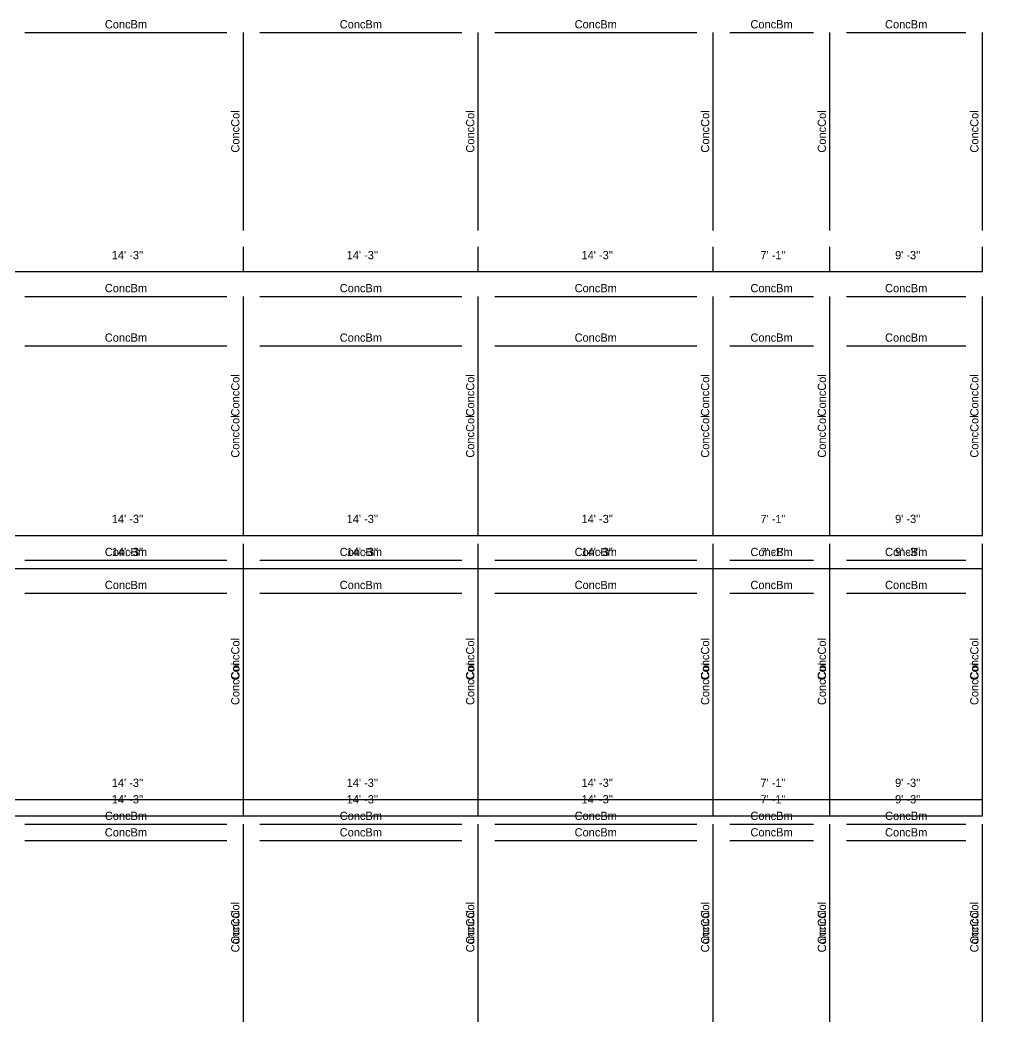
# Model space of a CAD drawing. Extents: x -38 to 2998, y -195 to 11529.
# Drawn here: x 2292 to 2998, y 2928 to 3657 of the extents above; entities that cross this region are included whole.
import ezdxf
from ezdxf.enums import TextEntityAlignment as Align

# ---------------------------------------------------------------- set-up
doc = ezdxf.new("R2010")
doc.units = 0
doc.header["$MEASUREMENT"] = 0
doc.layers.get('0').update_dxf_attribs({"linetype": 'CONTINUOUS'})
for name, color, linetype in [('CENTERLINES', 7, 'CONTINUOUS'), ('DIMENSIONS', 4, 'CONTINUOUS'), ('TEXT', 5, 'CONTINUOUS')]:
    doc.layers.add(name, color=color, linetype=linetype)
doc.dimstyles.get("Standard").update_dxf_attribs({"dimtxt": 0.18, "dimasz": 0.18, "dimexe": 0.18, "dimexo": 0.0625, "dimgap": 0.09, "dimtad": 0, "dimtih": 1, "dimtoh": 1, "dimdec": 4, "dimzin": 0, "dimtxsty": 'STANDARD', "dimcen": 0.09, "dimazin": 3, "dimtfac": 1, "dimtdec": 4, "dimtofl": 0, "dimtmove": 0, "dimatfit": 3, "dimtolj": 1, "dimtzin": 0})

# ---------------------------------------------------------------- blocks, each defined once
blk = doc.blocks.new('*D3554')
at = {"color": 1, "linetype": 'BYBLOCK'}
for points in [[(2288.73, 3094.77), (2287.67, 3093.71), (2280.25, 3086.29), (2279.19, 3085.23)], [(2459.73, 3094.77), (2458.67, 3093.71), (2451.25, 3086.29), (2450.19, 3085.23)]]:
    blk.add_solid(points, dxfattribs=at)
at = {"layer": 'DIMENSIONS', "color": 9, "linetype": 'BYBLOCK'}
for p, q in [((2283.96, 3090), (2283.96, 3108)), ((2454.96, 3090), (2454.96, 3108))]:
    blk.add_line(p, q, dxfattribs=at)
at = {"layer": 'DIMENSIONS', "color": 0, "linetype": 'BYBLOCK'}
blk.add_line((2283.96, 3090), (2454.96, 3090), dxfattribs=at)
at = {"layer": 'DIMENSIONS', "color": 0, "linetype": 'BYBLOCK', "insert": (2369.46, 3102), "char_height": 6, "attachment_point": 5}
blk.add_mtext("\\A1; 14' -3''", dxfattribs=at)
blk = doc.blocks.new('*D3555')
at = {"color": 1, "linetype": 'BYBLOCK'}
for points in [[(2459.73, 3094.77), (2458.67, 3093.71), (2451.25, 3086.29), (2450.19, 3085.23)], [(2630.73, 3094.77), (2629.67, 3093.71), (2622.25, 3086.29), (2621.19, 3085.23)]]:
    blk.add_solid(points, dxfattribs=at)
at = {"layer": 'DIMENSIONS', "color": 9, "linetype": 'BYBLOCK'}
for p, q in [((2454.96, 3090), (2454.96, 3108)), ((2625.96, 3090), (2625.96, 3108))]:
    blk.add_line(p, q, dxfattribs=at)
at = {"layer": 'DIMENSIONS', "color": 0, "linetype": 'BYBLOCK'}
blk.add_line((2454.96, 3090), (2625.96, 3090), dxfattribs=at)
at = {"layer": 'DIMENSIONS', "color": 0, "linetype": 'BYBLOCK', "insert": (2540.46, 3102), "char_height": 6, "attachment_point": 5}
blk.add_mtext("\\A1; 14' -3''", dxfattribs=at)
blk = doc.blocks.new('*D3556')
at = {"color": 1, "linetype": 'BYBLOCK'}
for points in [[(2630.73, 3094.77), (2629.67, 3093.71), (2622.25, 3086.29), (2621.19, 3085.23)], [(2801.73, 3094.77), (2800.67, 3093.71), (2793.25, 3086.29), (2792.19, 3085.23)]]:
    blk.add_solid(points, dxfattribs=at)
at = {"layer": 'DIMENSIONS', "color": 9, "linetype": 'BYBLOCK'}
for p, q in [((2625.96, 3090), (2625.96, 3108)), ((2796.96, 3090), (2796.96, 3108))]:
    blk.add_line(p, q, dxfattribs=at)
at = {"layer": 'DIMENSIONS', "color": 0, "linetype": 'BYBLOCK'}
blk.add_line((2625.96, 3090), (2796.96, 3090), dxfattribs=at)
at = {"layer": 'DIMENSIONS', "color": 0, "linetype": 'BYBLOCK', "insert": (2711.46, 3102), "char_height": 6, "attachment_point": 5}
blk.add_mtext("\\A1; 14' -3''", dxfattribs=at)
blk = doc.blocks.new('*D3557')
at = {"color": 1, "linetype": 'BYBLOCK'}
for points in [[(2801.73, 3094.77), (2800.67, 3093.71), (2793.25, 3086.29), (2792.19, 3085.23)], [(2886.73, 3094.77), (2885.67, 3093.71), (2878.24, 3086.29), (2877.18, 3085.23)]]:
    blk.add_solid(points, dxfattribs=at)
at = {"layer": 'DIMENSIONS', "color": 9, "linetype": 'BYBLOCK'}
for p, q in [((2796.96, 3090), (2796.96, 3108)), ((2881.96, 3090), (2881.96, 3108))]:
    blk.add_line(p, q, dxfattribs=at)
at = {"layer": 'DIMENSIONS', "color": 0, "linetype": 'BYBLOCK'}
blk.add_line((2796.96, 3090), (2881.96, 3090), dxfattribs=at)
at = {"layer": 'DIMENSIONS', "color": 0, "linetype": 'BYBLOCK', "insert": (2839.46, 3102), "char_height": 6, "attachment_point": 5}
blk.add_mtext("\\A1; 7' -1''", dxfattribs=at)
blk = doc.blocks.new('*D3558')
at = {"color": 1, "linetype": 'BYBLOCK'}
for points in [[(2886.73, 3094.77), (2885.67, 3093.71), (2878.24, 3086.29), (2877.18, 3085.23)], [(2997.73, 3094.77), (2996.67, 3093.71), (2989.24, 3086.29), (2988.18, 3085.23)]]:
    blk.add_solid(points, dxfattribs=at)
at = {"layer": 'DIMENSIONS', "color": 9, "linetype": 'BYBLOCK'}
for p, q in [((2881.96, 3090), (2881.96, 3108)), ((2992.96, 3090), (2992.96, 3108))]:
    blk.add_line(p, q, dxfattribs=at)
at = {"layer": 'DIMENSIONS', "color": 0, "linetype": 'BYBLOCK'}
blk.add_line((2881.96, 3090), (2992.96, 3090), dxfattribs=at)
at = {"layer": 'DIMENSIONS', "color": 0, "linetype": 'BYBLOCK', "insert": (2937.46, 3102), "char_height": 6, "attachment_point": 5}
blk.add_mtext("\\A1; 9' -3''", dxfattribs=at)
blk = doc.blocks.new('*D3575')
at = {"color": 1, "linetype": 'BYBLOCK'}
for points in [[(2288.73, 3286.77), (2287.67, 3285.71), (2280.25, 3278.29), (2279.19, 3277.23)], [(2459.73, 3286.77), (2458.67, 3285.71), (2451.25, 3278.29), (2450.19, 3277.23)]]:
    blk.add_solid(points, dxfattribs=at)
at = {"layer": 'DIMENSIONS', "color": 9, "linetype": 'BYBLOCK'}
for p, q in [((2283.96, 3282), (2283.96, 3300)), ((2454.96, 3282), (2454.96, 3300))]:
    blk.add_line(p, q, dxfattribs=at)
at = {"layer": 'DIMENSIONS', "color": 0, "linetype": 'BYBLOCK'}
blk.add_line((2283.96, 3282), (2454.96, 3282), dxfattribs=at)
at = {"layer": 'DIMENSIONS', "color": 0, "linetype": 'BYBLOCK', "insert": (2369.46, 3294), "char_height": 6, "attachment_point": 5}
blk.add_mtext("\\A1; 14' -3''", dxfattribs=at)
blk = doc.blocks.new('*D3576')
at = {"color": 1, "linetype": 'BYBLOCK'}
for points in [[(2459.73, 3286.77), (2458.67, 3285.71), (2451.25, 3278.29), (2450.19, 3277.23)], [(2630.73, 3286.77), (2629.67, 3285.71), (2622.25, 3278.29), (2621.19, 3277.23)]]:
    blk.add_solid(points, dxfattribs=at)
at = {"layer": 'DIMENSIONS', "color": 9, "linetype": 'BYBLOCK'}
for p, q in [((2454.96, 3282), (2454.96, 3300)), ((2625.96, 3282), (2625.96, 3300))]:
    blk.add_line(p, q, dxfattribs=at)
at = {"layer": 'DIMENSIONS', "color": 0, "linetype": 'BYBLOCK'}
blk.add_line((2454.96, 3282), (2625.96, 3282), dxfattribs=at)
at = {"layer": 'DIMENSIONS', "color": 0, "linetype": 'BYBLOCK', "insert": (2540.46, 3294), "char_height": 6, "attachment_point": 5}
blk.add_mtext("\\A1; 14' -3''", dxfattribs=at)
blk = doc.blocks.new('*D3577')
at = {"color": 1, "linetype": 'BYBLOCK'}
for points in [[(2630.73, 3286.77), (2629.67, 3285.71), (2622.25, 3278.29), (2621.19, 3277.23)], [(2801.73, 3286.77), (2800.67, 3285.71), (2793.25, 3278.29), (2792.19, 3277.23)]]:
    blk.add_solid(points, dxfattribs=at)
at = {"layer": 'DIMENSIONS', "color": 9, "linetype": 'BYBLOCK'}
for p, q in [((2625.96, 3282), (2625.96, 3300)), ((2796.96, 3282), (2796.96, 3300))]:
    blk.add_line(p, q, dxfattribs=at)
at = {"layer": 'DIMENSIONS', "color": 0, "linetype": 'BYBLOCK'}
blk.add_line((2625.96, 3282), (2796.96, 3282), dxfattribs=at)
at = {"layer": 'DIMENSIONS', "color": 0, "linetype": 'BYBLOCK', "insert": (2711.46, 3294), "char_height": 6, "attachment_point": 5}
blk.add_mtext("\\A1; 14' -3''", dxfattribs=at)
blk = doc.blocks.new('*D3578')
at = {"color": 1, "linetype": 'BYBLOCK'}
for points in [[(2801.73, 3286.77), (2800.67, 3285.71), (2793.25, 3278.29), (2792.19, 3277.23)], [(2886.73, 3286.77), (2885.67, 3285.71), (2878.24, 3278.29), (2877.18, 3277.23)]]:
    blk.add_solid(points, dxfattribs=at)
at = {"layer": 'DIMENSIONS', "color": 9, "linetype": 'BYBLOCK'}
for p, q in [((2796.96, 3282), (2796.96, 3300)), ((2881.96, 3282), (2881.96, 3300))]:
    blk.add_line(p, q, dxfattribs=at)
at = {"layer": 'DIMENSIONS', "color": 0, "linetype": 'BYBLOCK'}
blk.add_line((2796.96, 3282), (2881.96, 3282), dxfattribs=at)
at = {"layer": 'DIMENSIONS', "color": 0, "linetype": 'BYBLOCK', "insert": (2839.46, 3294), "char_height": 6, "attachment_point": 5}
blk.add_mtext("\\A1; 7' -1''", dxfattribs=at)
blk = doc.blocks.new('*D3579')
at = {"color": 1, "linetype": 'BYBLOCK'}
for points in [[(2886.73, 3286.77), (2885.67, 3285.71), (2878.24, 3278.29), (2877.18, 3277.23)], [(2997.73, 3286.77), (2996.67, 3285.71), (2989.24, 3278.29), (2988.18, 3277.23)]]:
    blk.add_solid(points, dxfattribs=at)
at = {"layer": 'DIMENSIONS', "color": 9, "linetype": 'BYBLOCK'}
for p, q in [((2881.96, 3282), (2881.96, 3300)), ((2992.96, 3282), (2992.96, 3300))]:
    blk.add_line(p, q, dxfattribs=at)
at = {"layer": 'DIMENSIONS', "color": 0, "linetype": 'BYBLOCK'}
blk.add_line((2881.96, 3282), (2992.96, 3282), dxfattribs=at)
at = {"layer": 'DIMENSIONS', "color": 0, "linetype": 'BYBLOCK', "insert": (2937.46, 3294), "char_height": 6, "attachment_point": 5}
blk.add_mtext("\\A1; 9' -3''", dxfattribs=at)
blk = doc.blocks.new('*D3596')
at = {"color": 1, "linetype": 'BYBLOCK'}
for points in [[(2288.73, 3478.77), (2287.67, 3477.71), (2280.25, 3470.29), (2279.19, 3469.23)], [(2459.73, 3478.77), (2458.67, 3477.71), (2451.25, 3470.29), (2450.19, 3469.23)]]:
    blk.add_solid(points, dxfattribs=at)
at = {"layer": 'DIMENSIONS', "color": 9, "linetype": 'BYBLOCK'}
for p, q in [((2283.96, 3474), (2283.96, 3492)), ((2454.96, 3474), (2454.96, 3492))]:
    blk.add_line(p, q, dxfattribs=at)
at = {"layer": 'DIMENSIONS', "color": 0, "linetype": 'BYBLOCK'}
blk.add_line((2283.96, 3474), (2454.96, 3474), dxfattribs=at)
at = {"layer": 'DIMENSIONS', "color": 0, "linetype": 'BYBLOCK', "insert": (2369.46, 3486), "char_height": 6, "attachment_point": 5}
blk.add_mtext("\\A1; 14' -3''", dxfattribs=at)
blk = doc.blocks.new('*D3597')
at = {"color": 1, "linetype": 'BYBLOCK'}
for points in [[(2459.73, 3478.77), (2458.67, 3477.71), (2451.25, 3470.29), (2450.19, 3469.23)], [(2630.73, 3478.77), (2629.67, 3477.71), (2622.25, 3470.29), (2621.19, 3469.23)]]:
    blk.add_solid(points, dxfattribs=at)
at = {"layer": 'DIMENSIONS', "color": 9, "linetype": 'BYBLOCK'}
for p, q in [((2454.96, 3474), (2454.96, 3492)), ((2625.96, 3474), (2625.96, 3492))]:
    blk.add_line(p, q, dxfattribs=at)
at = {"layer": 'DIMENSIONS', "color": 0, "linetype": 'BYBLOCK'}
blk.add_line((2454.96, 3474), (2625.96, 3474), dxfattribs=at)
at = {"layer": 'DIMENSIONS', "color": 0, "linetype": 'BYBLOCK', "insert": (2540.46, 3486), "char_height": 6, "attachment_point": 5}
blk.add_mtext("\\A1; 14' -3''", dxfattribs=at)
blk = doc.blocks.new('*D3598')
at = {"color": 1, "linetype": 'BYBLOCK'}
for points in [[(2630.73, 3478.77), (2629.67, 3477.71), (2622.25, 3470.29), (2621.19, 3469.23)], [(2801.73, 3478.77), (2800.67, 3477.71), (2793.25, 3470.29), (2792.19, 3469.23)]]:
    blk.add_solid(points, dxfattribs=at)
at = {"layer": 'DIMENSIONS', "color": 9, "linetype": 'BYBLOCK'}
for p, q in [((2625.96, 3474), (2625.96, 3492)), ((2796.96, 3474), (2796.96, 3492))]:
    blk.add_line(p, q, dxfattribs=at)
at = {"layer": 'DIMENSIONS', "color": 0, "linetype": 'BYBLOCK'}
blk.add_line((2625.96, 3474), (2796.96, 3474), dxfattribs=at)
at = {"layer": 'DIMENSIONS', "color": 0, "linetype": 'BYBLOCK', "insert": (2711.46, 3486), "char_height": 6, "attachment_point": 5}
blk.add_mtext("\\A1; 14' -3''", dxfattribs=at)
blk = doc.blocks.new('*D3599')
at = {"color": 1, "linetype": 'BYBLOCK'}
for points in [[(2801.73, 3478.77), (2800.67, 3477.71), (2793.25, 3470.29), (2792.19, 3469.23)], [(2886.73, 3478.77), (2885.67, 3477.71), (2878.24, 3470.29), (2877.18, 3469.23)]]:
    blk.add_solid(points, dxfattribs=at)
at = {"layer": 'DIMENSIONS', "color": 9, "linetype": 'BYBLOCK'}
for p, q in [((2796.96, 3474), (2796.96, 3492)), ((2881.96, 3474), (2881.96, 3492))]:
    blk.add_line(p, q, dxfattribs=at)
at = {"layer": 'DIMENSIONS', "color": 0, "linetype": 'BYBLOCK'}
blk.add_line((2796.96, 3474), (2881.96, 3474), dxfattribs=at)
at = {"layer": 'DIMENSIONS', "color": 0, "linetype": 'BYBLOCK', "insert": (2839.46, 3486), "char_height": 6, "attachment_point": 5}
blk.add_mtext("\\A1; 7' -1''", dxfattribs=at)
blk = doc.blocks.new('*D3600')
at = {"color": 1, "linetype": 'BYBLOCK'}
for points in [[(2886.73, 3478.77), (2885.67, 3477.71), (2878.24, 3470.29), (2877.18, 3469.23)], [(2997.73, 3478.77), (2996.67, 3477.71), (2989.24, 3470.29), (2988.18, 3469.23)]]:
    blk.add_solid(points, dxfattribs=at)
at = {"layer": 'DIMENSIONS', "color": 9, "linetype": 'BYBLOCK'}
for p, q in [((2881.96, 3474), (2881.96, 3492)), ((2992.96, 3474), (2992.96, 3492))]:
    blk.add_line(p, q, dxfattribs=at)
at = {"layer": 'DIMENSIONS', "color": 0, "linetype": 'BYBLOCK'}
blk.add_line((2881.96, 3474), (2992.96, 3474), dxfattribs=at)
at = {"layer": 'DIMENSIONS', "color": 0, "linetype": 'BYBLOCK', "insert": (2937.46, 3486), "char_height": 6, "attachment_point": 5}
blk.add_mtext("\\A1; 9' -3''", dxfattribs=at)
blk = doc.blocks.new('*D4045')
at = {"color": 1, "linetype": 'BYBLOCK'}
for points in [[(2288.73, 3082.77), (2287.67, 3081.71), (2280.25, 3074.29), (2279.19, 3073.23)], [(2459.73, 3082.77), (2458.67, 3081.71), (2451.25, 3074.29), (2450.19, 3073.23)]]:
    blk.add_solid(points, dxfattribs=at)
at = {"layer": 'DIMENSIONS', "color": 9, "linetype": 'BYBLOCK'}
for p, q in [((2283.96, 3078), (2283.96, 3096)), ((2454.96, 3078), (2454.96, 3096))]:
    blk.add_line(p, q, dxfattribs=at)
at = {"layer": 'DIMENSIONS', "color": 0, "linetype": 'BYBLOCK'}
blk.add_line((2283.96, 3078), (2454.96, 3078), dxfattribs=at)
at = {"layer": 'DIMENSIONS', "color": 0, "linetype": 'BYBLOCK', "insert": (2369.46, 3090), "char_height": 6, "attachment_point": 5}
blk.add_mtext("\\A1; 14' -3''", dxfattribs=at)
blk = doc.blocks.new('*D4046')
at = {"color": 1, "linetype": 'BYBLOCK'}
for points in [[(2459.73, 3082.77), (2458.67, 3081.71), (2451.25, 3074.29), (2450.19, 3073.23)], [(2630.73, 3082.77), (2629.67, 3081.71), (2622.25, 3074.29), (2621.19, 3073.23)]]:
    blk.add_solid(points, dxfattribs=at)
at = {"layer": 'DIMENSIONS', "color": 9, "linetype": 'BYBLOCK'}
for p, q in [((2454.96, 3078), (2454.96, 3096)), ((2625.96, 3078), (2625.96, 3096))]:
    blk.add_line(p, q, dxfattribs=at)
at = {"layer": 'DIMENSIONS', "color": 0, "linetype": 'BYBLOCK'}
blk.add_line((2454.96, 3078), (2625.96, 3078), dxfattribs=at)
at = {"layer": 'DIMENSIONS', "color": 0, "linetype": 'BYBLOCK', "insert": (2540.46, 3090), "char_height": 6, "attachment_point": 5}
blk.add_mtext("\\A1; 14' -3''", dxfattribs=at)
blk = doc.blocks.new('*D4047')
at = {"color": 1, "linetype": 'BYBLOCK'}
for points in [[(2630.73, 3082.77), (2629.67, 3081.71), (2622.25, 3074.29), (2621.19, 3073.23)], [(2801.73, 3082.77), (2800.67, 3081.71), (2793.25, 3074.29), (2792.19, 3073.23)]]:
    blk.add_solid(points, dxfattribs=at)
at = {"layer": 'DIMENSIONS', "color": 9, "linetype": 'BYBLOCK'}
for p, q in [((2625.96, 3078), (2625.96, 3096)), ((2796.96, 3078), (2796.96, 3096))]:
    blk.add_line(p, q, dxfattribs=at)
at = {"layer": 'DIMENSIONS', "color": 0, "linetype": 'BYBLOCK'}
blk.add_line((2625.96, 3078), (2796.96, 3078), dxfattribs=at)
at = {"layer": 'DIMENSIONS', "color": 0, "linetype": 'BYBLOCK', "insert": (2711.46, 3090), "char_height": 6, "attachment_point": 5}
blk.add_mtext("\\A1; 14' -3''", dxfattribs=at)
blk = doc.blocks.new('*D4048')
at = {"color": 1, "linetype": 'BYBLOCK'}
for points in [[(2801.73, 3082.77), (2800.67, 3081.71), (2793.25, 3074.29), (2792.19, 3073.23)], [(2886.73, 3082.77), (2885.67, 3081.71), (2878.24, 3074.29), (2877.18, 3073.23)]]:
    blk.add_solid(points, dxfattribs=at)
at = {"layer": 'DIMENSIONS', "color": 9, "linetype": 'BYBLOCK'}
for p, q in [((2796.96, 3078), (2796.96, 3096)), ((2881.96, 3078), (2881.96, 3096))]:
    blk.add_line(p, q, dxfattribs=at)
at = {"layer": 'DIMENSIONS', "color": 0, "linetype": 'BYBLOCK'}
blk.add_line((2796.96, 3078), (2881.96, 3078), dxfattribs=at)
at = {"layer": 'DIMENSIONS', "color": 0, "linetype": 'BYBLOCK', "insert": (2839.46, 3090), "char_height": 6, "attachment_point": 5}
blk.add_mtext("\\A1; 7' -1''", dxfattribs=at)
blk = doc.blocks.new('*D4049')
at = {"color": 1, "linetype": 'BYBLOCK'}
for points in [[(2886.73, 3082.77), (2885.67, 3081.71), (2878.24, 3074.29), (2877.18, 3073.23)], [(2997.73, 3082.77), (2996.67, 3081.71), (2989.24, 3074.29), (2988.18, 3073.23)]]:
    blk.add_solid(points, dxfattribs=at)
at = {"layer": 'DIMENSIONS', "color": 9, "linetype": 'BYBLOCK'}
for p, q in [((2881.96, 3078), (2881.96, 3096)), ((2992.96, 3078), (2992.96, 3096))]:
    blk.add_line(p, q, dxfattribs=at)
at = {"layer": 'DIMENSIONS', "color": 0, "linetype": 'BYBLOCK'}
blk.add_line((2881.96, 3078), (2992.96, 3078), dxfattribs=at)
at = {"layer": 'DIMENSIONS', "color": 0, "linetype": 'BYBLOCK', "insert": (2937.46, 3090), "char_height": 6, "attachment_point": 5}
blk.add_mtext("\\A1; 9' -3''", dxfattribs=at)
blk = doc.blocks.new('*D4066')
at = {"color": 1, "linetype": 'BYBLOCK'}
for points in [[(2288.73, 3262.77), (2287.67, 3261.71), (2280.25, 3254.29), (2279.19, 3253.23)], [(2459.73, 3262.77), (2458.67, 3261.71), (2451.25, 3254.29), (2450.19, 3253.23)]]:
    blk.add_solid(points, dxfattribs=at)
at = {"layer": 'DIMENSIONS', "color": 9, "linetype": 'BYBLOCK'}
for p, q in [((2283.96, 3258), (2283.96, 3276)), ((2454.96, 3258), (2454.96, 3276))]:
    blk.add_line(p, q, dxfattribs=at)
at = {"layer": 'DIMENSIONS', "color": 0, "linetype": 'BYBLOCK'}
blk.add_line((2283.96, 3258), (2454.96, 3258), dxfattribs=at)
at = {"layer": 'DIMENSIONS', "color": 0, "linetype": 'BYBLOCK', "insert": (2369.46, 3270), "char_height": 6, "attachment_point": 5}
blk.add_mtext("\\A1; 14' -3''", dxfattribs=at)
blk = doc.blocks.new('*D4067')
at = {"color": 1, "linetype": 'BYBLOCK'}
for points in [[(2459.73, 3262.77), (2458.67, 3261.71), (2451.25, 3254.29), (2450.19, 3253.23)], [(2630.73, 3262.77), (2629.67, 3261.71), (2622.25, 3254.29), (2621.19, 3253.23)]]:
    blk.add_solid(points, dxfattribs=at)
at = {"layer": 'DIMENSIONS', "color": 9, "linetype": 'BYBLOCK'}
for p, q in [((2454.96, 3258), (2454.96, 3276)), ((2625.96, 3258), (2625.96, 3276))]:
    blk.add_line(p, q, dxfattribs=at)
at = {"layer": 'DIMENSIONS', "color": 0, "linetype": 'BYBLOCK'}
blk.add_line((2454.96, 3258), (2625.96, 3258), dxfattribs=at)
at = {"layer": 'DIMENSIONS', "color": 0, "linetype": 'BYBLOCK', "insert": (2540.46, 3270), "char_height": 6, "attachment_point": 5}
blk.add_mtext("\\A1; 14' -3''", dxfattribs=at)
blk = doc.blocks.new('*D4068')
at = {"color": 1, "linetype": 'BYBLOCK'}
for points in [[(2630.73, 3262.77), (2629.67, 3261.71), (2622.25, 3254.29), (2621.19, 3253.23)], [(2801.73, 3262.77), (2800.67, 3261.71), (2793.25, 3254.29), (2792.19, 3253.23)]]:
    blk.add_solid(points, dxfattribs=at)
at = {"layer": 'DIMENSIONS', "color": 9, "linetype": 'BYBLOCK'}
for p, q in [((2625.96, 3258), (2625.96, 3276)), ((2796.96, 3258), (2796.96, 3276))]:
    blk.add_line(p, q, dxfattribs=at)
at = {"layer": 'DIMENSIONS', "color": 0, "linetype": 'BYBLOCK'}
blk.add_line((2625.96, 3258), (2796.96, 3258), dxfattribs=at)
at = {"layer": 'DIMENSIONS', "color": 0, "linetype": 'BYBLOCK', "insert": (2711.46, 3270), "char_height": 6, "attachment_point": 5}
blk.add_mtext("\\A1; 14' -3''", dxfattribs=at)
blk = doc.blocks.new('*D4069')
at = {"color": 1, "linetype": 'BYBLOCK'}
for points in [[(2801.73, 3262.77), (2800.67, 3261.71), (2793.25, 3254.29), (2792.19, 3253.23)], [(2886.73, 3262.77), (2885.67, 3261.71), (2878.24, 3254.29), (2877.18, 3253.23)]]:
    blk.add_solid(points, dxfattribs=at)
at = {"layer": 'DIMENSIONS', "color": 9, "linetype": 'BYBLOCK'}
for p, q in [((2796.96, 3258), (2796.96, 3276)), ((2881.96, 3258), (2881.96, 3276))]:
    blk.add_line(p, q, dxfattribs=at)
at = {"layer": 'DIMENSIONS', "color": 0, "linetype": 'BYBLOCK'}
blk.add_line((2796.96, 3258), (2881.96, 3258), dxfattribs=at)
at = {"layer": 'DIMENSIONS', "color": 0, "linetype": 'BYBLOCK', "insert": (2839.46, 3270), "char_height": 6, "attachment_point": 5}
blk.add_mtext("\\A1; 7' -1''", dxfattribs=at)
blk = doc.blocks.new('*D4070')
at = {"color": 1, "linetype": 'BYBLOCK'}
for points in [[(2886.73, 3262.77), (2885.67, 3261.71), (2878.24, 3254.29), (2877.18, 3253.23)], [(2997.73, 3262.77), (2996.67, 3261.71), (2989.24, 3254.29), (2988.18, 3253.23)]]:
    blk.add_solid(points, dxfattribs=at)
at = {"layer": 'DIMENSIONS', "color": 9, "linetype": 'BYBLOCK'}
for p, q in [((2881.96, 3258), (2881.96, 3276)), ((2992.96, 3258), (2992.96, 3276))]:
    blk.add_line(p, q, dxfattribs=at)
at = {"layer": 'DIMENSIONS', "color": 0, "linetype": 'BYBLOCK'}
blk.add_line((2881.96, 3258), (2992.96, 3258), dxfattribs=at)
at = {"layer": 'DIMENSIONS', "color": 0, "linetype": 'BYBLOCK', "insert": (2937.46, 3270), "char_height": 6, "attachment_point": 5}
blk.add_mtext("\\A1; 9' -3''", dxfattribs=at)
blk = doc.blocks.new('*D4515')
at = {"color": 1, "linetype": 'BYBLOCK'}
for points in [[(2288.73, 3082.77), (2287.67, 3081.71), (2280.25, 3074.29), (2279.19, 3073.23)], [(2459.73, 3082.77), (2458.67, 3081.71), (2451.25, 3074.29), (2450.19, 3073.23)]]:
    blk.add_solid(points, dxfattribs=at)
at = {"layer": 'DIMENSIONS', "color": 9, "linetype": 'BYBLOCK'}
for p, q in [((2283.96, 3078), (2283.96, 3096)), ((2454.96, 3078), (2454.96, 3096))]:
    blk.add_line(p, q, dxfattribs=at)
at = {"layer": 'DIMENSIONS', "color": 0, "linetype": 'BYBLOCK'}
blk.add_line((2283.96, 3078), (2454.96, 3078), dxfattribs=at)
at = {"layer": 'DIMENSIONS', "color": 0, "linetype": 'BYBLOCK', "insert": (2369.46, 3090), "char_height": 6, "attachment_point": 5}
blk.add_mtext("\\A1; 14' -3''", dxfattribs=at)
blk = doc.blocks.new('*D4516')
at = {"color": 1, "linetype": 'BYBLOCK'}
for points in [[(2459.73, 3082.77), (2458.67, 3081.71), (2451.25, 3074.29), (2450.19, 3073.23)], [(2630.73, 3082.77), (2629.67, 3081.71), (2622.25, 3074.29), (2621.19, 3073.23)]]:
    blk.add_solid(points, dxfattribs=at)
at = {"layer": 'DIMENSIONS', "color": 9, "linetype": 'BYBLOCK'}
for p, q in [((2454.96, 3078), (2454.96, 3096)), ((2625.96, 3078), (2625.96, 3096))]:
    blk.add_line(p, q, dxfattribs=at)
at = {"layer": 'DIMENSIONS', "color": 0, "linetype": 'BYBLOCK'}
blk.add_line((2454.96, 3078), (2625.96, 3078), dxfattribs=at)
at = {"layer": 'DIMENSIONS', "color": 0, "linetype": 'BYBLOCK', "insert": (2540.46, 3090), "char_height": 6, "attachment_point": 5}
blk.add_mtext("\\A1; 14' -3''", dxfattribs=at)
blk = doc.blocks.new('*D4517')
at = {"color": 1, "linetype": 'BYBLOCK'}
for points in [[(2630.73, 3082.77), (2629.67, 3081.71), (2622.25, 3074.29), (2621.19, 3073.23)], [(2801.73, 3082.77), (2800.67, 3081.71), (2793.25, 3074.29), (2792.19, 3073.23)]]:
    blk.add_solid(points, dxfattribs=at)
at = {"layer": 'DIMENSIONS', "color": 9, "linetype": 'BYBLOCK'}
for p, q in [((2625.96, 3078), (2625.96, 3096)), ((2796.96, 3078), (2796.96, 3096))]:
    blk.add_line(p, q, dxfattribs=at)
at = {"layer": 'DIMENSIONS', "color": 0, "linetype": 'BYBLOCK'}
blk.add_line((2625.96, 3078), (2796.96, 3078), dxfattribs=at)
at = {"layer": 'DIMENSIONS', "color": 0, "linetype": 'BYBLOCK', "insert": (2711.46, 3090), "char_height": 6, "attachment_point": 5}
blk.add_mtext("\\A1; 14' -3''", dxfattribs=at)
blk = doc.blocks.new('*D4518')
at = {"color": 1, "linetype": 'BYBLOCK'}
for points in [[(2801.73, 3082.77), (2800.67, 3081.71), (2793.25, 3074.29), (2792.19, 3073.23)], [(2886.73, 3082.77), (2885.67, 3081.71), (2878.24, 3074.29), (2877.18, 3073.23)]]:
    blk.add_solid(points, dxfattribs=at)
at = {"layer": 'DIMENSIONS', "color": 9, "linetype": 'BYBLOCK'}
for p, q in [((2796.96, 3078), (2796.96, 3096)), ((2881.96, 3078), (2881.96, 3096))]:
    blk.add_line(p, q, dxfattribs=at)
at = {"layer": 'DIMENSIONS', "color": 0, "linetype": 'BYBLOCK'}
blk.add_line((2796.96, 3078), (2881.96, 3078), dxfattribs=at)
at = {"layer": 'DIMENSIONS', "color": 0, "linetype": 'BYBLOCK', "insert": (2839.46, 3090), "char_height": 6, "attachment_point": 5}
blk.add_mtext("\\A1; 7' -1''", dxfattribs=at)
blk = doc.blocks.new('*D4519')
at = {"color": 1, "linetype": 'BYBLOCK'}
for points in [[(2886.73, 3082.77), (2885.67, 3081.71), (2878.24, 3074.29), (2877.18, 3073.23)], [(2997.73, 3082.77), (2996.67, 3081.71), (2989.24, 3074.29), (2988.18, 3073.23)]]:
    blk.add_solid(points, dxfattribs=at)
at = {"layer": 'DIMENSIONS', "color": 9, "linetype": 'BYBLOCK'}
for p, q in [((2881.96, 3078), (2881.96, 3096)), ((2992.96, 3078), (2992.96, 3096))]:
    blk.add_line(p, q, dxfattribs=at)
at = {"layer": 'DIMENSIONS', "color": 0, "linetype": 'BYBLOCK'}
blk.add_line((2881.96, 3078), (2992.96, 3078), dxfattribs=at)
at = {"layer": 'DIMENSIONS', "color": 0, "linetype": 'BYBLOCK', "insert": (2937.46, 3090), "char_height": 6, "attachment_point": 5}
blk.add_mtext("\\A1; 9' -3''", dxfattribs=at)
blk = doc.blocks.new('*D4536')
at = {"color": 1, "linetype": 'BYBLOCK'}
for points in [[(2288.73, 3262.77), (2287.67, 3261.71), (2280.25, 3254.29), (2279.19, 3253.23)], [(2459.73, 3262.77), (2458.67, 3261.71), (2451.25, 3254.29), (2450.19, 3253.23)]]:
    blk.add_solid(points, dxfattribs=at)
at = {"layer": 'DIMENSIONS', "color": 9, "linetype": 'BYBLOCK'}
for p, q in [((2283.96, 3258), (2283.96, 3276)), ((2454.96, 3258), (2454.96, 3276))]:
    blk.add_line(p, q, dxfattribs=at)
at = {"layer": 'DIMENSIONS', "color": 0, "linetype": 'BYBLOCK'}
blk.add_line((2283.96, 3258), (2454.96, 3258), dxfattribs=at)
at = {"layer": 'DIMENSIONS', "color": 0, "linetype": 'BYBLOCK', "insert": (2369.46, 3270), "char_height": 6, "attachment_point": 5}
blk.add_mtext("\\A1; 14' -3''", dxfattribs=at)
blk = doc.blocks.new('*D4537')
at = {"color": 1, "linetype": 'BYBLOCK'}
for points in [[(2459.73, 3262.77), (2458.67, 3261.71), (2451.25, 3254.29), (2450.19, 3253.23)], [(2630.73, 3262.77), (2629.67, 3261.71), (2622.25, 3254.29), (2621.19, 3253.23)]]:
    blk.add_solid(points, dxfattribs=at)
at = {"layer": 'DIMENSIONS', "color": 9, "linetype": 'BYBLOCK'}
for p, q in [((2454.96, 3258), (2454.96, 3276)), ((2625.96, 3258), (2625.96, 3276))]:
    blk.add_line(p, q, dxfattribs=at)
at = {"layer": 'DIMENSIONS', "color": 0, "linetype": 'BYBLOCK'}
blk.add_line((2454.96, 3258), (2625.96, 3258), dxfattribs=at)
at = {"layer": 'DIMENSIONS', "color": 0, "linetype": 'BYBLOCK', "insert": (2540.46, 3270), "char_height": 6, "attachment_point": 5}
blk.add_mtext("\\A1; 14' -3''", dxfattribs=at)
blk = doc.blocks.new('*D4538')
at = {"color": 1, "linetype": 'BYBLOCK'}
for points in [[(2630.73, 3262.77), (2629.67, 3261.71), (2622.25, 3254.29), (2621.19, 3253.23)], [(2801.73, 3262.77), (2800.67, 3261.71), (2793.25, 3254.29), (2792.19, 3253.23)]]:
    blk.add_solid(points, dxfattribs=at)
at = {"layer": 'DIMENSIONS', "color": 9, "linetype": 'BYBLOCK'}
for p, q in [((2625.96, 3258), (2625.96, 3276)), ((2796.96, 3258), (2796.96, 3276))]:
    blk.add_line(p, q, dxfattribs=at)
at = {"layer": 'DIMENSIONS', "color": 0, "linetype": 'BYBLOCK'}
blk.add_line((2625.96, 3258), (2796.96, 3258), dxfattribs=at)
at = {"layer": 'DIMENSIONS', "color": 0, "linetype": 'BYBLOCK', "insert": (2711.46, 3270), "char_height": 6, "attachment_point": 5}
blk.add_mtext("\\A1; 14' -3''", dxfattribs=at)
blk = doc.blocks.new('*D4539')
at = {"color": 1, "linetype": 'BYBLOCK'}
for points in [[(2801.73, 3262.77), (2800.67, 3261.71), (2793.25, 3254.29), (2792.19, 3253.23)], [(2886.73, 3262.77), (2885.67, 3261.71), (2878.24, 3254.29), (2877.18, 3253.23)]]:
    blk.add_solid(points, dxfattribs=at)
at = {"layer": 'DIMENSIONS', "color": 9, "linetype": 'BYBLOCK'}
for p, q in [((2796.96, 3258), (2796.96, 3276)), ((2881.96, 3258), (2881.96, 3276))]:
    blk.add_line(p, q, dxfattribs=at)
at = {"layer": 'DIMENSIONS', "color": 0, "linetype": 'BYBLOCK'}
blk.add_line((2796.96, 3258), (2881.96, 3258), dxfattribs=at)
at = {"layer": 'DIMENSIONS', "color": 0, "linetype": 'BYBLOCK', "insert": (2839.46, 3270), "char_height": 6, "attachment_point": 5}
blk.add_mtext("\\A1; 7' -1''", dxfattribs=at)
blk = doc.blocks.new('*D4540')
at = {"color": 1, "linetype": 'BYBLOCK'}
for points in [[(2886.73, 3262.77), (2885.67, 3261.71), (2878.24, 3254.29), (2877.18, 3253.23)], [(2997.73, 3262.77), (2996.67, 3261.71), (2989.24, 3254.29), (2988.18, 3253.23)]]:
    blk.add_solid(points, dxfattribs=at)
at = {"layer": 'DIMENSIONS', "color": 9, "linetype": 'BYBLOCK'}
for p, q in [((2881.96, 3258), (2881.96, 3276)), ((2992.96, 3258), (2992.96, 3276))]:
    blk.add_line(p, q, dxfattribs=at)
at = {"layer": 'DIMENSIONS', "color": 0, "linetype": 'BYBLOCK'}
blk.add_line((2881.96, 3258), (2992.96, 3258), dxfattribs=at)
at = {"layer": 'DIMENSIONS', "color": 0, "linetype": 'BYBLOCK', "insert": (2937.46, 3270), "char_height": 6, "attachment_point": 5}
blk.add_mtext("\\A1; 9' -3''", dxfattribs=at)
blk = doc.blocks.new('*D4985')
at = {"color": 1, "linetype": 'BYBLOCK'}
for points in [[(2288.73, 3082.77), (2287.67, 3081.71), (2280.25, 3074.29), (2279.19, 3073.23)], [(2459.73, 3082.77), (2458.67, 3081.71), (2451.25, 3074.29), (2450.19, 3073.23)]]:
    blk.add_solid(points, dxfattribs=at)
at = {"layer": 'DIMENSIONS', "color": 9, "linetype": 'BYBLOCK'}
for p, q in [((2283.96, 3078), (2283.96, 3096)), ((2454.96, 3078), (2454.96, 3096))]:
    blk.add_line(p, q, dxfattribs=at)
at = {"layer": 'DIMENSIONS', "color": 0, "linetype": 'BYBLOCK'}
blk.add_line((2283.96, 3078), (2454.96, 3078), dxfattribs=at)
at = {"layer": 'DIMENSIONS', "color": 0, "linetype": 'BYBLOCK', "insert": (2369.46, 3090), "char_height": 6, "attachment_point": 5}
blk.add_mtext("\\A1; 14' -3''", dxfattribs=at)
blk = doc.blocks.new('*D4986')
at = {"color": 1, "linetype": 'BYBLOCK'}
for points in [[(2459.73, 3082.77), (2458.67, 3081.71), (2451.25, 3074.29), (2450.19, 3073.23)], [(2630.73, 3082.77), (2629.67, 3081.71), (2622.25, 3074.29), (2621.19, 3073.23)]]:
    blk.add_solid(points, dxfattribs=at)
at = {"layer": 'DIMENSIONS', "color": 9, "linetype": 'BYBLOCK'}
for p, q in [((2454.96, 3078), (2454.96, 3096)), ((2625.96, 3078), (2625.96, 3096))]:
    blk.add_line(p, q, dxfattribs=at)
at = {"layer": 'DIMENSIONS', "color": 0, "linetype": 'BYBLOCK'}
blk.add_line((2454.96, 3078), (2625.96, 3078), dxfattribs=at)
at = {"layer": 'DIMENSIONS', "color": 0, "linetype": 'BYBLOCK', "insert": (2540.46, 3090), "char_height": 6, "attachment_point": 5}
blk.add_mtext("\\A1; 14' -3''", dxfattribs=at)
blk = doc.blocks.new('*D4987')
at = {"color": 1, "linetype": 'BYBLOCK'}
for points in [[(2630.73, 3082.77), (2629.67, 3081.71), (2622.25, 3074.29), (2621.19, 3073.23)], [(2801.73, 3082.77), (2800.67, 3081.71), (2793.25, 3074.29), (2792.19, 3073.23)]]:
    blk.add_solid(points, dxfattribs=at)
at = {"layer": 'DIMENSIONS', "color": 9, "linetype": 'BYBLOCK'}
for p, q in [((2625.96, 3078), (2625.96, 3096)), ((2796.96, 3078), (2796.96, 3096))]:
    blk.add_line(p, q, dxfattribs=at)
at = {"layer": 'DIMENSIONS', "color": 0, "linetype": 'BYBLOCK'}
blk.add_line((2625.96, 3078), (2796.96, 3078), dxfattribs=at)
at = {"layer": 'DIMENSIONS', "color": 0, "linetype": 'BYBLOCK', "insert": (2711.46, 3090), "char_height": 6, "attachment_point": 5}
blk.add_mtext("\\A1; 14' -3''", dxfattribs=at)
blk = doc.blocks.new('*D4988')
at = {"color": 1, "linetype": 'BYBLOCK'}
for points in [[(2801.73, 3082.77), (2800.67, 3081.71), (2793.25, 3074.29), (2792.19, 3073.23)], [(2886.73, 3082.77), (2885.67, 3081.71), (2878.24, 3074.29), (2877.18, 3073.23)]]:
    blk.add_solid(points, dxfattribs=at)
at = {"layer": 'DIMENSIONS', "color": 9, "linetype": 'BYBLOCK'}
for p, q in [((2796.96, 3078), (2796.96, 3096)), ((2881.96, 3078), (2881.96, 3096))]:
    blk.add_line(p, q, dxfattribs=at)
at = {"layer": 'DIMENSIONS', "color": 0, "linetype": 'BYBLOCK'}
blk.add_line((2796.96, 3078), (2881.96, 3078), dxfattribs=at)
at = {"layer": 'DIMENSIONS', "color": 0, "linetype": 'BYBLOCK', "insert": (2839.46, 3090), "char_height": 6, "attachment_point": 5}
blk.add_mtext("\\A1; 7' -1''", dxfattribs=at)
blk = doc.blocks.new('*D4989')
at = {"color": 1, "linetype": 'BYBLOCK'}
for points in [[(2886.73, 3082.77), (2885.67, 3081.71), (2878.24, 3074.29), (2877.18, 3073.23)], [(2997.73, 3082.77), (2996.67, 3081.71), (2989.24, 3074.29), (2988.18, 3073.23)]]:
    blk.add_solid(points, dxfattribs=at)
at = {"layer": 'DIMENSIONS', "color": 9, "linetype": 'BYBLOCK'}
for p, q in [((2881.96, 3078), (2881.96, 3096)), ((2992.96, 3078), (2992.96, 3096))]:
    blk.add_line(p, q, dxfattribs=at)
at = {"layer": 'DIMENSIONS', "color": 0, "linetype": 'BYBLOCK'}
blk.add_line((2881.96, 3078), (2992.96, 3078), dxfattribs=at)
at = {"layer": 'DIMENSIONS', "color": 0, "linetype": 'BYBLOCK', "insert": (2937.46, 3090), "char_height": 6, "attachment_point": 5}
blk.add_mtext("\\A1; 9' -3''", dxfattribs=at)
blk = doc.blocks.new('*D5006')
at = {"color": 1, "linetype": 'BYBLOCK'}
for points in [[(2288.73, 3262.77), (2287.67, 3261.71), (2280.25, 3254.29), (2279.19, 3253.23)], [(2459.73, 3262.77), (2458.67, 3261.71), (2451.25, 3254.29), (2450.19, 3253.23)]]:
    blk.add_solid(points, dxfattribs=at)
at = {"layer": 'DIMENSIONS', "color": 9, "linetype": 'BYBLOCK'}
for p, q in [((2283.96, 3258), (2283.96, 3276)), ((2454.96, 3258), (2454.96, 3276))]:
    blk.add_line(p, q, dxfattribs=at)
at = {"layer": 'DIMENSIONS', "color": 0, "linetype": 'BYBLOCK'}
blk.add_line((2283.96, 3258), (2454.96, 3258), dxfattribs=at)
at = {"layer": 'DIMENSIONS', "color": 0, "linetype": 'BYBLOCK', "insert": (2369.46, 3270), "char_height": 6, "attachment_point": 5}
blk.add_mtext("\\A1; 14' -3''", dxfattribs=at)
blk = doc.blocks.new('*D5007')
at = {"color": 1, "linetype": 'BYBLOCK'}
for points in [[(2459.73, 3262.77), (2458.67, 3261.71), (2451.25, 3254.29), (2450.19, 3253.23)], [(2630.73, 3262.77), (2629.67, 3261.71), (2622.25, 3254.29), (2621.19, 3253.23)]]:
    blk.add_solid(points, dxfattribs=at)
at = {"layer": 'DIMENSIONS', "color": 9, "linetype": 'BYBLOCK'}
for p, q in [((2454.96, 3258), (2454.96, 3276)), ((2625.96, 3258), (2625.96, 3276))]:
    blk.add_line(p, q, dxfattribs=at)
at = {"layer": 'DIMENSIONS', "color": 0, "linetype": 'BYBLOCK'}
blk.add_line((2454.96, 3258), (2625.96, 3258), dxfattribs=at)
at = {"layer": 'DIMENSIONS', "color": 0, "linetype": 'BYBLOCK', "insert": (2540.46, 3270), "char_height": 6, "attachment_point": 5}
blk.add_mtext("\\A1; 14' -3''", dxfattribs=at)
blk = doc.blocks.new('*D5008')
at = {"color": 1, "linetype": 'BYBLOCK'}
for points in [[(2630.73, 3262.77), (2629.67, 3261.71), (2622.25, 3254.29), (2621.19, 3253.23)], [(2801.73, 3262.77), (2800.67, 3261.71), (2793.25, 3254.29), (2792.19, 3253.23)]]:
    blk.add_solid(points, dxfattribs=at)
at = {"layer": 'DIMENSIONS', "color": 9, "linetype": 'BYBLOCK'}
for p, q in [((2625.96, 3258), (2625.96, 3276)), ((2796.96, 3258), (2796.96, 3276))]:
    blk.add_line(p, q, dxfattribs=at)
at = {"layer": 'DIMENSIONS', "color": 0, "linetype": 'BYBLOCK'}
blk.add_line((2625.96, 3258), (2796.96, 3258), dxfattribs=at)
at = {"layer": 'DIMENSIONS', "color": 0, "linetype": 'BYBLOCK', "insert": (2711.46, 3270), "char_height": 6, "attachment_point": 5}
blk.add_mtext("\\A1; 14' -3''", dxfattribs=at)
blk = doc.blocks.new('*D5009')
at = {"color": 1, "linetype": 'BYBLOCK'}
for points in [[(2801.73, 3262.77), (2800.67, 3261.71), (2793.25, 3254.29), (2792.19, 3253.23)], [(2886.73, 3262.77), (2885.67, 3261.71), (2878.24, 3254.29), (2877.18, 3253.23)]]:
    blk.add_solid(points, dxfattribs=at)
at = {"layer": 'DIMENSIONS', "color": 9, "linetype": 'BYBLOCK'}
for p, q in [((2796.96, 3258), (2796.96, 3276)), ((2881.96, 3258), (2881.96, 3276))]:
    blk.add_line(p, q, dxfattribs=at)
at = {"layer": 'DIMENSIONS', "color": 0, "linetype": 'BYBLOCK'}
blk.add_line((2796.96, 3258), (2881.96, 3258), dxfattribs=at)
at = {"layer": 'DIMENSIONS', "color": 0, "linetype": 'BYBLOCK', "insert": (2839.46, 3270), "char_height": 6, "attachment_point": 5}
blk.add_mtext("\\A1; 7' -1''", dxfattribs=at)
blk = doc.blocks.new('*D5010')
at = {"color": 1, "linetype": 'BYBLOCK'}
for points in [[(2886.73, 3262.77), (2885.67, 3261.71), (2878.24, 3254.29), (2877.18, 3253.23)], [(2997.73, 3262.77), (2996.67, 3261.71), (2989.24, 3254.29), (2988.18, 3253.23)]]:
    blk.add_solid(points, dxfattribs=at)
at = {"layer": 'DIMENSIONS', "color": 9, "linetype": 'BYBLOCK'}
for p, q in [((2881.96, 3258), (2881.96, 3276)), ((2992.96, 3258), (2992.96, 3276))]:
    blk.add_line(p, q, dxfattribs=at)
at = {"layer": 'DIMENSIONS', "color": 0, "linetype": 'BYBLOCK'}
blk.add_line((2881.96, 3258), (2992.96, 3258), dxfattribs=at)
at = {"layer": 'DIMENSIONS', "color": 0, "linetype": 'BYBLOCK', "insert": (2937.46, 3270), "char_height": 6, "attachment_point": 5}
blk.add_mtext("\\A1; 9' -3''", dxfattribs=at)

msp = doc.modelspace()

# ---------------------------------------------------------------- linework, layer by layer
at = {"layer": 'CENTERLINES', "color": 0, "linetype": 'CONTINUOUS'}
for p, q in [((2295.96, 3648), (2442.96, 3648)), ((2454.96, 3504), (2454.96, 3648)), ((2466.96, 3648), (2613.96, 3648)), ((2625.96, 3504), (2625.96, 3648)), ((2637.96, 3648), (2784.96, 3648)), ((2796.96, 3504), (2796.96, 3648)), ((2808.96, 3648), (2869.956, 3648)), ((2881.956, 3504), (2881.956, 3648)), ((2893.956, 3648), (2980.956, 3648)), ((2992.956, 3504), (2992.956, 3648)), ((2295.96, 3456), (2442.96, 3456)), ((2454.96, 3312), (2454.96, 3456)), ((2466.96, 3456), (2613.96, 3456)), ((2625.96, 3312), (2625.96, 3456)), ((2637.96, 3456), (2784.96, 3456)), ((2796.96, 3312), (2796.96, 3456)), ((2808.96, 3456), (2869.956, 3456)), ((2881.956, 3312), (2881.956, 3456)), ((2893.956, 3456), (2980.956, 3456)), ((2992.956, 3312), (2992.956, 3456)), ((2295.96, 3420), (2442.96, 3420)), ((2295.96, 3420), (2442.96, 3420)), ((2295.96, 3420), (2442.96, 3420)), ((2454.96, 3288), (2454.96, 3420)), ((2454.96, 3288), (2454.96, 3420)), ((2454.96, 3288), (2454.96, 3420)), ((2466.96, 3420), (2613.96, 3420)), ((2466.96, 3420), (2613.96, 3420)), ((2466.96, 3420), (2613.96, 3420)), ((2625.96, 3288), (2625.96, 3420)), ((2625.96, 3288), (2625.96, 3420)), ((2625.96, 3288), (2625.96, 3420)), ((2637.96, 3420), (2784.96, 3420)), ((2637.96, 3420), (2784.96, 3420)), ((2637.96, 3420), (2784.96, 3420)), ((2796.96, 3288), (2796.96, 3420)), ((2796.96, 3288), (2796.96, 3420)), ((2796.96, 3288), (2796.96, 3420)), ((2808.96, 3420), (2869.956, 3420)), ((2808.96, 3420), (2869.956, 3420)), ((2808.96, 3420), (2869.956, 3420)), ((2881.956, 3288), (2881.956, 3420)), ((2881.956, 3288), (2881.956, 3420)), ((2881.956, 3288), (2881.956, 3420)), ((2893.956, 3420), (2980.956, 3420)), ((2893.956, 3420), (2980.956, 3420)), ((2893.956, 3420), (2980.956, 3420)), ((2992.956, 3288), (2992.956, 3420)), ((2992.956, 3288), (2992.956, 3420)), ((2992.956, 3288), (2992.956, 3420)), ((2295.96, 3264), (2442.96, 3264)), ((2454.96, 3120), (2454.96, 3264)), ((2466.96, 3264), (2613.96, 3264)), ((2625.96, 3120), (2625.96, 3264)), ((2637.96, 3264), (2784.96, 3264)), ((2796.96, 3120), (2796.96, 3264)), ((2808.96, 3264), (2869.956, 3264)), ((2881.956, 3120), (2881.956, 3264)), ((2893.956, 3264), (2980.956, 3264)), ((2992.956, 3120), (2992.956, 3264)), ((2295.96, 3240), (2442.96, 3240)), ((2295.96, 3240), (2442.96, 3240)), ((2295.96, 3240), (2442.96, 3240)), ((2454.96, 3108), (2454.96, 3240)), ((2454.96, 3108), (2454.96, 3240)), ((2454.96, 3108), (2454.96, 3240)), ((2466.96, 3240), (2613.96, 3240)), ((2466.96, 3240), (2613.96, 3240)), ((2466.96, 3240), (2613.96, 3240)), ((2625.96, 3108), (2625.96, 3240)), ((2625.96, 3108), (2625.96, 3240)), ((2625.96, 3108), (2625.96, 3240)), ((2637.96, 3240), (2784.96, 3240)), ((2637.96, 3240), (2784.96, 3240)), ((2637.96, 3240), (2784.96, 3240)), ((2796.96, 3108), (2796.96, 3240)), ((2796.96, 3108), (2796.96, 3240)), ((2796.96, 3108), (2796.96, 3240)), ((2808.96, 3240), (2869.956, 3240)), ((2808.96, 3240), (2869.956, 3240)), ((2808.96, 3240), (2869.956, 3240)), ((2881.956, 3108), (2881.956, 3240)), ((2881.956, 3108), (2881.956, 3240)), ((2881.956, 3108), (2881.956, 3240)), ((2893.956, 3240), (2980.956, 3240)), ((2893.956, 3240), (2980.956, 3240)), ((2893.956, 3240), (2980.956, 3240)), ((2992.956, 3108), (2992.956, 3240)), ((2992.956, 3108), (2992.956, 3240)), ((2992.956, 3108), (2992.956, 3240)), ((2295.96, 3072), (2442.96, 3072)), ((2454.96, 2928), (2454.96, 3072)), ((2466.96, 3072), (2613.96, 3072)), ((2625.96, 2928), (2625.96, 3072)), ((2637.96, 3072), (2784.96, 3072)), ((2796.96, 2928), (2796.96, 3072)), ((2808.96, 3072), (2869.956, 3072)), ((2881.956, 2928), (2881.956, 3072)), ((2893.956, 3072), (2980.956, 3072)), ((2992.956, 2928), (2992.956, 3072)), ((2295.96, 3060), (2442.96, 3060)), ((2295.96, 3060), (2442.96, 3060)), ((2295.96, 3060), (2442.96, 3060)), ((2454.96, 2928), (2454.96, 3060)), ((2454.96, 2928), (2454.96, 3060)), ((2454.96, 2928), (2454.96, 3060)), ((2466.96, 3060), (2613.96, 3060)), ((2466.96, 3060), (2613.96, 3060)), ((2466.96, 3060), (2613.96, 3060)), ((2625.96, 2928), (2625.96, 3060)), ((2625.96, 2928), (2625.96, 3060)), ((2625.96, 2928), (2625.96, 3060)), ((2637.96, 3060), (2784.96, 3060)), ((2637.96, 3060), (2784.96, 3060)), ((2637.96, 3060), (2784.96, 3060)), ((2796.96, 2928), (2796.96, 3060)), ((2796.96, 2928), (2796.96, 3060)), ((2796.96, 2928), (2796.96, 3060)), ((2808.96, 3060), (2869.956, 3060)), ((2808.96, 3060), (2869.956, 3060)), ((2808.96, 3060), (2869.956, 3060)), ((2881.956, 2928), (2881.956, 3060)), ((2881.956, 2928), (2881.956, 3060)), ((2881.956, 2928), (2881.956, 3060)), ((2893.956, 3060), (2980.956, 3060)), ((2893.956, 3060), (2980.956, 3060)), ((2893.956, 3060), (2980.956, 3060)), ((2992.956, 2928), (2992.956, 3060)), ((2992.956, 2928), (2992.956, 3060)), ((2992.956, 2928), (2992.956, 3060))]:
    msp.add_line(p, q, dxfattribs=at)

# ---------------------------------------------------------------- texts
at = {"layer": 'TEXT', "color": 0}
for p in [(2369.46, 3654), (2540.46, 3654), (2711.46, 3654), (2839.458, 3654), (2937.456, 3654), (2369.46, 3462), (2540.46, 3462), (2711.46, 3462), (2839.458, 3462), (2937.456, 3462), (2369.46, 3426), (2369.46, 3426), (2369.46, 3426), (2540.46, 3426), (2540.46, 3426), (2540.46, 3426), (2711.46, 3426), (2711.46, 3426), (2711.46, 3426), (2839.458, 3426), (2839.458, 3426), (2839.458, 3426), (2937.456, 3426), (2937.456, 3426), (2937.456, 3426), (2369.46, 3270), (2540.46, 3270), (2711.46, 3270), (2839.458, 3270), (2937.456, 3270), (2369.46, 3246), (2369.46, 3246), (2369.46, 3246), (2540.46, 3246), (2540.46, 3246), (2540.46, 3246), (2711.46, 3246), (2711.46, 3246), (2711.46, 3246), (2839.458, 3246), (2839.458, 3246), (2839.458, 3246), (2937.456, 3246), (2937.456, 3246), (2937.456, 3246), (2369.46, 3078), (2540.46, 3078), (2711.46, 3078), (2839.458, 3078), (2937.456, 3078), (2369.46, 3066), (2369.46, 3066), (2369.46, 3066), (2540.46, 3066), (2540.46, 3066), (2540.46, 3066), (2711.46, 3066), (2711.46, 3066), (2711.46, 3066), (2839.458, 3066), (2839.458, 3066), (2839.458, 3066), (2937.456, 3066), (2937.456, 3066), (2937.456, 3066)]:
    msp.add_text('ConcBm', height=6, dxfattribs=at).set_placement(p, align=Align.MIDDLE)
for p in [(2448.96, 3576), (2619.96, 3576), (2790.96, 3576), (2875.956, 3576), (2986.956, 3576), (2448.96, 3384), (2619.96, 3384), (2790.96, 3384), (2875.956, 3384), (2986.956, 3384), (2448.96, 3354), (2448.96, 3354), (2448.96, 3354), (2619.96, 3354), (2619.96, 3354), (2619.96, 3354), (2790.96, 3354), (2790.96, 3354), (2790.96, 3354), (2875.956, 3354), (2875.956, 3354), (2875.956, 3354), (2986.956, 3354), (2986.956, 3354), (2986.956, 3354), (2448.96, 3192), (2619.96, 3192), (2790.96, 3192), (2875.956, 3192), (2986.956, 3192), (2448.96, 3174), (2448.96, 3174), (2448.96, 3174), (2619.96, 3174), (2619.96, 3174), (2619.96, 3174), (2790.96, 3174), (2790.96, 3174), (2790.96, 3174), (2875.956, 3174), (2875.956, 3174), (2875.956, 3174), (2986.956, 3174), (2986.956, 3174), (2986.956, 3174), (2448.96, 3000), (2619.96, 3000), (2790.96, 3000), (2875.956, 3000), (2986.956, 3000), (2448.96, 2994), (2448.96, 2994), (2448.96, 2994), (2619.96, 2994), (2619.96, 2994), (2619.96, 2994), (2790.96, 2994), (2790.96, 2994), (2790.96, 2994), (2875.956, 2994), (2875.956, 2994), (2875.956, 2994), (2986.956, 2994), (2986.956, 2994), (2986.956, 2994)]:
    msp.add_text('ConcCol', height=6, rotation=90, dxfattribs=at).set_placement(p, align=Align.MIDDLE)

# ---------------------------------------------------------------- dimensions: what is measured, and where the dimension line sits
at = {"layer": 'DIMENSIONS'}
for base, p1, p2, picture, middle in [((2454.96, 3474), (2283.96, 3462), (2454.96, 3462), '*D3596', (2369.46, 3462)), ((2625.96, 3474), (2454.96, 3462), (2625.96, 3462), '*D3597', (2540.46, 3462)), ((2796.96, 3474), (2625.96, 3462), (2796.96, 3462), '*D3598', (2711.46, 3462)), ((2881.956, 3474), (2796.96, 3462), (2881.956, 3462), '*D3599', (2839.458, 3462)), ((2992.956, 3474), (2881.956, 3462), (2992.956, 3462), '*D3600', (2937.456, 3462)), ((2454.96, 3282), (2283.96, 3270), (2454.96, 3270), '*D3575', (2369.46, 3270)), ((2625.96, 3282), (2454.96, 3270), (2625.96, 3270), '*D3576', (2540.46, 3270)), ((2796.96, 3282), (2625.96, 3270), (2796.96, 3270), '*D3577', (2711.46, 3270)), ((2881.956, 3282), (2796.96, 3270), (2881.956, 3270), '*D3578', (2839.458, 3270)), ((2992.956, 3282), (2881.956, 3270), (2992.956, 3270), '*D3579', (2937.456, 3270)), ((2454.96, 3258), (2283.96, 3246), (2454.96, 3246), '*D4066', (2369.46, 3246)), ((2454.96, 3258), (2283.96, 3246), (2454.96, 3246), '*D4536', (2369.46, 3246)), ((2454.96, 3258), (2283.96, 3246), (2454.96, 3246), '*D5006', (2369.46, 3246)), ((2625.96, 3258), (2454.96, 3246), (2625.96, 3246), '*D4067', (2540.46, 3246)), ((2625.96, 3258), (2454.96, 3246), (2625.96, 3246), '*D4537', (2540.46, 3246)), ((2625.96, 3258), (2454.96, 3246), (2625.96, 3246), '*D5007', (2540.46, 3246)), ((2796.96, 3258), (2625.96, 3246), (2796.96, 3246), '*D4068', (2711.46, 3246)), ((2796.96, 3258), (2625.96, 3246), (2796.96, 3246), '*D4538', (2711.46, 3246)), ((2796.96, 3258), (2625.96, 3246), (2796.96, 3246), '*D5008', (2711.46, 3246)), ((2881.956, 3258), (2796.96, 3246), (2881.956, 3246), '*D4069', (2839.458, 3246)), ((2881.956, 3258), (2796.96, 3246), (2881.956, 3246), '*D4539', (2839.458, 3246)), ((2881.956, 3258), (2796.96, 3246), (2881.956, 3246), '*D5009', (2839.458, 3246)), ((2992.956, 3258), (2881.956, 3246), (2992.956, 3246), '*D4070', (2937.456, 3246)), ((2992.956, 3258), (2881.956, 3246), (2992.956, 3246), '*D4540', (2937.456, 3246)), ((2992.956, 3258), (2881.956, 3246), (2992.956, 3246), '*D5010', (2937.456, 3246)), ((2454.96, 3090), (2283.96, 3078), (2454.96, 3078), '*D3554', (2369.46, 3078)), ((2625.96, 3090), (2454.96, 3078), (2625.96, 3078), '*D3555', (2540.46, 3078)), ((2796.96, 3090), (2625.96, 3078), (2796.96, 3078), '*D3556', (2711.46, 3078)), ((2881.956, 3090), (2796.96, 3078), (2881.956, 3078), '*D3557', (2839.458, 3078)), ((2992.956, 3090), (2881.956, 3078), (2992.956, 3078), '*D3558', (2937.456, 3078)), ((2454.96, 3078), (2283.96, 3066), (2454.96, 3066), '*D4045', (2369.46, 3066)), ((2454.96, 3078), (2283.96, 3066), (2454.96, 3066), '*D4515', (2369.46, 3066)), ((2454.96, 3078), (2283.96, 3066), (2454.96, 3066), '*D4985', (2369.46, 3066)), ((2625.96, 3078), (2454.96, 3066), (2625.96, 3066), '*D4046', (2540.46, 3066)), ((2625.96, 3078), (2454.96, 3066), (2625.96, 3066), '*D4516', (2540.46, 3066)), ((2625.96, 3078), (2454.96, 3066), (2625.96, 3066), '*D4986', (2540.46, 3066)), ((2796.96, 3078), (2625.96, 3066), (2796.96, 3066), '*D4047', (2711.46, 3066)), ((2796.96, 3078), (2625.96, 3066), (2796.96, 3066), '*D4517', (2711.46, 3066)), ((2796.96, 3078), (2625.96, 3066), (2796.96, 3066), '*D4987', (2711.46, 3066)), ((2881.956, 3078), (2796.96, 3066), (2881.956, 3066), '*D4048', (2839.458, 3066)), ((2881.956, 3078), (2796.96, 3066), (2881.956, 3066), '*D4518', (2839.458, 3066)), ((2881.956, 3078), (2796.96, 3066), (2881.956, 3066), '*D4988', (2839.458, 3066)), ((2992.956, 3078), (2881.956, 3066), (2992.956, 3066), '*D4049', (2937.456, 3066)), ((2992.956, 3078), (2881.956, 3066), (2992.956, 3066), '*D4519', (2937.456, 3066)), ((2992.956, 3078), (2881.956, 3066), (2992.956, 3066), '*D4989', (2937.456, 3066))]:
    dim = msp.add_linear_dim(base=base, p1=p1, p2=p2, dimstyle='STANDARD', dxfattribs=at)
    dim.commit()
    dim.dimension.update_dxf_attribs({"geometry": picture, "text_midpoint": middle})

doc.saveas('drawing.dxf')
